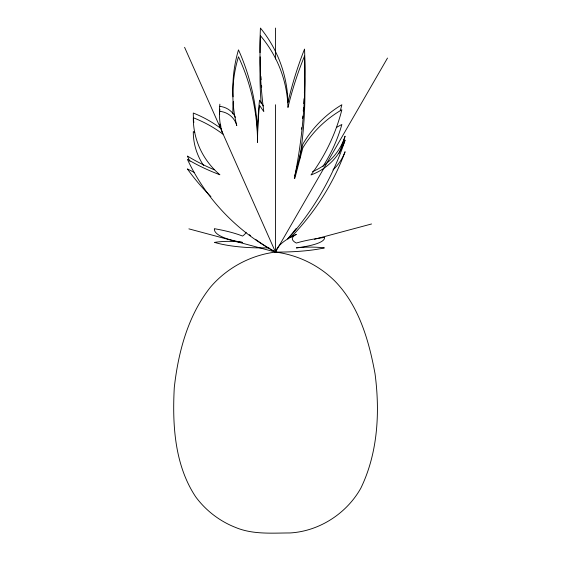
<?xml version="1.0" encoding="UTF-8"?>
<svg xmlns="http://www.w3.org/2000/svg" width="561" height="561" viewBox="0 0 561 561"><rect width="100%" height="100%" fill="white"/><g stroke="black" fill="none" stroke-linecap="round" stroke-linejoin="round"><path stroke-width="0.84" d="M219.639 114.374A56.563 56.563 0 0 1 219.681 106.352L219.884 104.171M188.889 228.867L275.486 252.071A266.65 52.706 0 0 1 296.341 234.351A62.537 12.363 0 0 0 296.341 243.053A101.057 19.972 0 0 1 324.51 237.436A60.16 11.893 0 0 1 296.341 247.899A26.367 5.21 0 0 1 324.363 247.899A62.026 12.258 0 0 1 275.486 252.071C250.444 255.227 226.826 267.969 210.445 287.176C187.935 315.499 178.279 352.119 174.289 387.511C172.262 424.551 174.562 465.062 195.691 496.836C205.761 510.517 219.688 521.211 235.501 527.417C252.829 534.689 271.797 532.999 290.093 532.95C319.223 531.246 346.516 513.624 360.786 488.273C377.918 453.099 380.078 412.09 375.043 373.794C368.984 340.639 358.97 305.745 334.819 281.019C318.893 265.22 297.737 254.904 275.486 252.071A208.636 201.525 0 0 1 187.388 159.324A204.463 197.5 0 0 0 219.884 174.759A77.846 75.195 0 0 1 193.293 117.768A119.668 115.587 0 0 1 222.948 134.191A56.563 54.634 0 0 1 219.681 111.316L219.884 109.206M219.554 127.768A56.563 48.989 0 0 1 219.681 125.874L219.884 123.988M294.827 175.768L302.842 144.156A110.966 110.966 0 0 1 341.866 104.739A197.297 197.297 0 0 1 340.289 110.755M387.497 58.064L275.486 252.071A208.636 208.636 0 0 1 255.444 239.288M314.504 239.259L371.557 223.972M268.95 247.871L258.838 247.871A62.026 16.052 0 0 1 214.547 242.401A26.367 6.823 0 0 1 242.562 242.401A60.16 15.568 0 0 1 214.4 228.699A101.057 26.157 0 0 1 242.562 236.062A62.537 16.185 0 0 0 246.118 232.296M263.333 105.952L259.512 100.146A369.369 369.369 0 0 0 257.597 131.709M184.59 47.32L275.486 252.071L275.486 104.739M275.486 28.05L275.486 59.01M250.669 235.739A208.636 208.636 0 0 1 249.322 234.701M189.92 161.435A208.636 208.636 0 0 1 187.388 156.056A204.463 204.463 0 0 0 214.281 169.773M219.681 106.352A19.481 19.481 0 0 1 235.424 117.333M312.498 171.631A56.956 56.956 0 0 0 345.078 136.211A292.106 292.106 0 0 1 338.977 153.525M221.651 129.037A119.668 119.668 0 0 0 193.293 113.034A77.846 77.846 0 0 0 193.826 122.543M296.243 228.432A292.106 292.106 0 0 1 287.905 238.551M257.401 130.937A216.448 216.448 0 0 0 238.481 49.88A136.239 136.239 0 0 0 233.095 96.843M261.699 87.095A458.961 458.961 0 0 1 261.559 85.461M261.124 79.732A458.961 458.961 0 0 1 260.907 76.45M260.577 70.714A458.961 458.961 0 0 1 260.094 56.773M260.031 52.671A458.961 458.961 0 0 1 260.423 28.05A122.165 122.165 0 0 1 275.03 50.581L277.877 56.668A122.165 122.165 0 0 1 287.961 102.354A371.733 371.733 0 0 1 304.56 49.052A548.314 548.314 0 0 1 304.371 92.909M304.083 98.694A548.314 548.314 0 0 1 303.789 103.652M303.508 107.782A548.314 548.314 0 0 1 303.263 111.085M302.856 116.036A548.314 548.314 0 0 1 302.638 118.504M301.734 127.564A548.314 548.314 0 0 1 301.552 129.212M233.649 103.371A136.239 136.239 0 0 1 233.481 101.737M332.989 169.941A56.956 49.326 0 0 0 345.078 151.736A292.106 252.969 0 0 1 290.731 237.478M219.681 125.874A19.481 16.872 0 0 1 221.006 126.022M232.899 113.792A136.239 117.985 0 0 1 233.236 101.639M304.56 76.254A548.314 474.851 0 0 1 300.037 156.344M299.911 157.171A548.314 474.851 0 0 1 299.644 158.833M261.181 103.526A458.961 397.469 0 0 1 260.423 58.064M194.8 132.193A119.668 103.631 0 0 0 193.293 131.66A77.846 67.418 0 0 0 203.531 165.432M336.607 127.368A110.966 96.099 0 0 1 341.866 124.479A197.297 170.86 0 0 1 322.82 166.652M210.901 196.567A238.614 206.644 0 0 1 187.388 168.917A204.463 177.073 0 0 0 194.106 172.297M219.681 111.316A19.481 18.815 0 0 1 236.77 125.566A136.239 131.597 0 0 1 238.481 56.773A216.448 209.071 0 0 1 257.534 142.417A369.369 356.782 0 0 1 259.512 105.321L263.81 111.632A458.961 443.323 0 0 1 260.423 35.687A122.165 118.006 0 0 1 287.961 107.46A371.733 359.061 0 0 1 304.56 55.967A548.314 529.626 0 0 1 294.329 178.419L294.827 178.363L302.842 147.838A110.966 107.186 0 0 1 341.866 109.76A197.297 190.572 0 0 1 310.983 174.955A56.956 55.013 0 0 0 345.078 140.159A292.106 282.155 0 0 1 287.905 239.014"/></g></svg>
